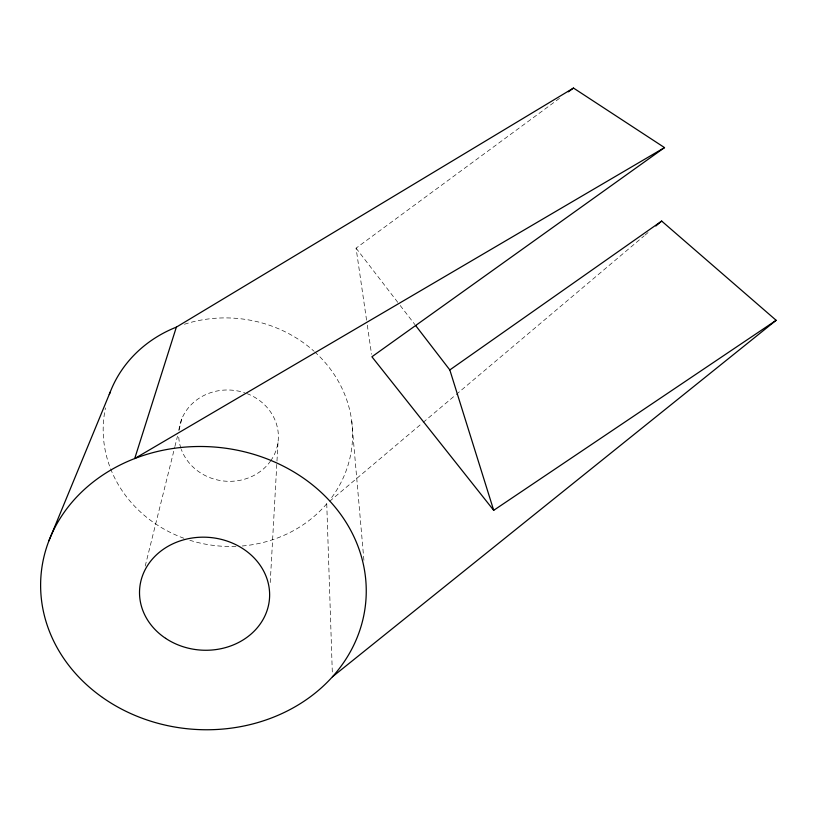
<?xml version="1.0" encoding="UTF-8"?>
<svg xmlns="http://www.w3.org/2000/svg" width="817" height="817" viewBox="0 0 817 817"><rect width="100%" height="100%" fill="white"/><g stroke="black" fill="none" stroke-linecap="round" stroke-linejoin="round"><path stroke-width="0.61" stroke-dasharray="4.08 3.06" d="M270.233 582.541L276.902 462.351M276.973 461.084L278.025 442.109M145.201 566.099L174.726 447.308M174.909 446.47L177.493 436.166M179.035 429.987L181.803 418.845M242.251 545.981A124.858 114.135 6.8 0 0 326.749 503.752L328.7 502.108M329.67 501.291L422.164 423.226M423.145 422.399L455.273 395.285M456.243 394.458L644.143 235.858M645.124 235.041L648.044 232.569M366.567 320.152L356.069 248.154L560.156 97.866M356.069 248.154L399.452 304.516M400.228 305.527L414.954 324.645M367.303 325.197L371.541 354.251M351.729 421.072L363.963 560.84M326.749 503.752L332.376 674.239M314.719 351.851A124.858 114.135 6.8 0 1 330.63 498.942M235.97 546.379A124.858 114.135 6.8 0 1 189.861 540.282M183.927 538.27A124.858 114.135 6.8 0 1 105.485 407.928M184.438 324.247A124.858 114.135 6.8 0 1 313.789 351.014M246.846 393.549A49.908 45.609 6.7 0 1 271.367 459.838M270.693 460.839A49.908 45.609 6.7 0 1 222.643 480.886A49.908 45.609 6.7 0 1 181.313 449.401M180.904 448.247A49.908 45.609 6.7 0 1 178.678 435.257M178.892 430.477A49.908 45.609 6.7 0 1 244.61 392.742"/><path stroke-width="1.23" d="M176.36 327.137L134.713 458.551L664.517 147.601L573.493 88.052L176.36 327.137A124.858 114.135 6.8 0 0 109.304 394.509M48.897 540.834L110.183 392.14M655.826 226.003L661.668 221.07L776.15 320.305L332.458 676.782M568.366 91.831L573.493 88.052M664.517 147.601L371.909 356.774L493.693 510.329L776.15 320.305M493.693 510.329L449.82 369.938L661.668 221.07M415.73 325.656L449.82 369.938M102.462 697.442A162.92 141.515 4.1 0 0 364.535 611.473A162.92 141.515 4.1 0 0 143.302 455.478A162.92 141.515 4.1 0 0 102.462 697.442M165.616 638.332A65.105 56.506 4 0 0 269.181 601.516A65.105 56.506 4 0 0 178.913 541.324A65.105 56.506 4 0 0 165.616 638.332"/></g></svg>
